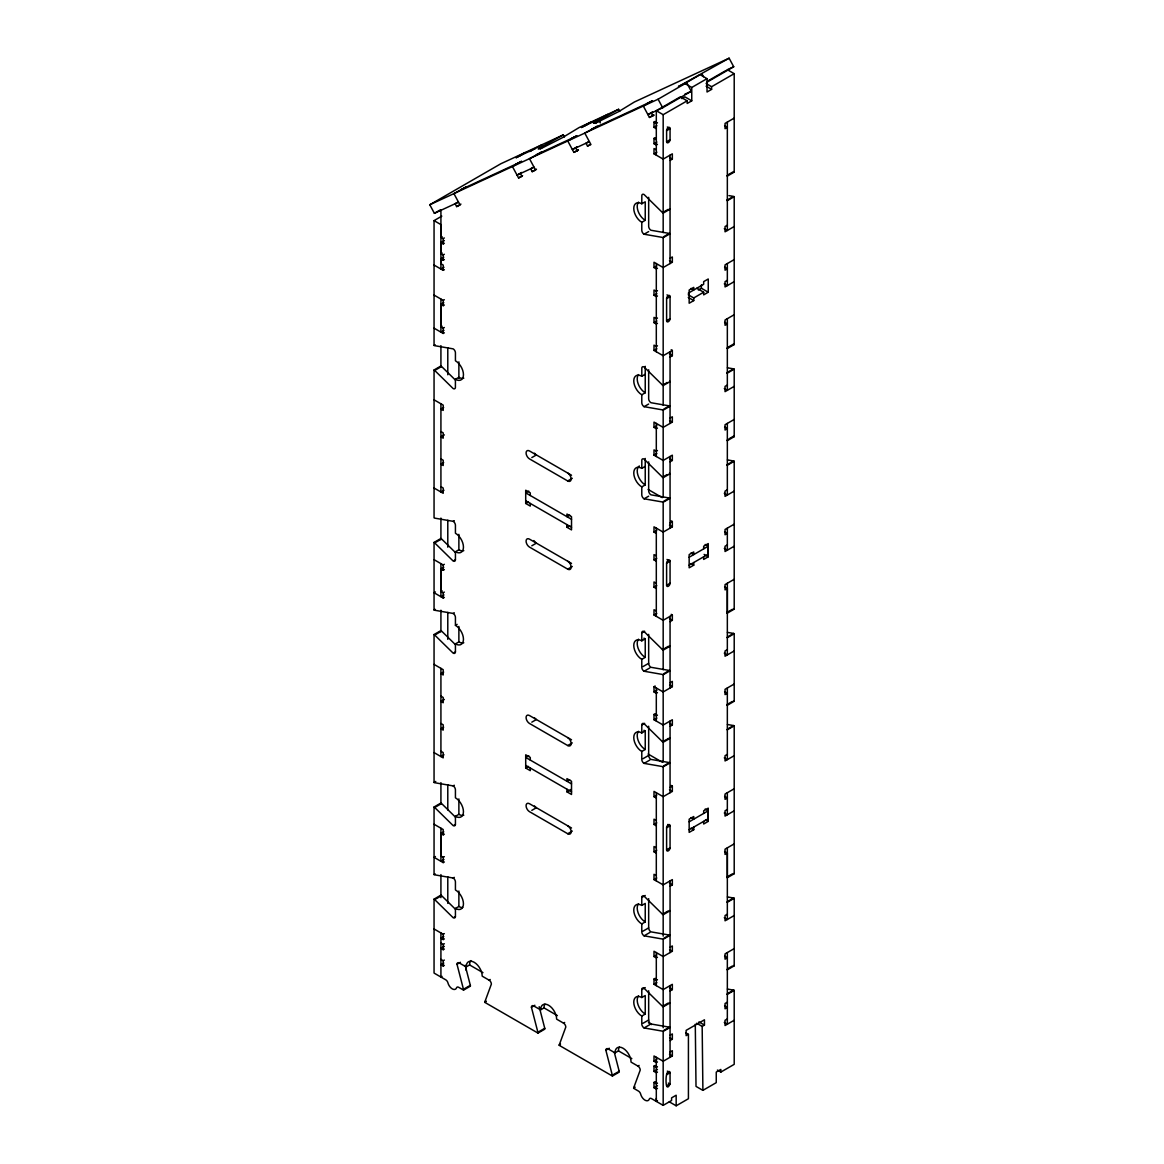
<?xml version="1.0" encoding="UTF-8"?>
<svg xmlns="http://www.w3.org/2000/svg" width="1164" height="1164" viewBox="0 0 1164 1164"><rect width="100%" height="100%" fill="white"/><g stroke="black" fill="none" stroke-linecap="round" stroke-linejoin="round"><path stroke-width="1.5" d="M455.4 380.061L441.578 366.485A3.245 1.877 60 0 0 440.923 366.005L434.056 369.977A3.245 1.877 60 0 1 434.71 370.458L453.145 388.558A3.245 1.877 60 0 0 455.4 387.699L455.43 379.304A11.334 6.548 60 0 0 463.461 374.663A11.334 6.548 60 0 0 455.43 360.782L455.43 352.838A3.245 1.877 60 0 0 453.145 348.865L434.71 345.679A3.245 1.877 60 0 1 434.056 345.417L434.056 220.622L441.811 216.14M440.923 828.215L440.923 861.287L443.979 859.527M440.923 563.638L440.923 596.71L443.979 594.949M440.923 299.061L440.923 332.133L443.979 330.372M657.456 1100.722L656.307 1101.391L656.307 1098.307M657.471 1072.073L656.321 1072.742L654.008 1071.404L654.008 1066.108L656.307 1067.432L656.307 1066.224M727.413 724.488L733.553 725.565A3.245 1.877 60 0 1 734.208 725.827L734.208 873.728L727.34 877.685L727.34 847.843M727.413 459.911L733.553 460.988A3.259 1.877 60 0 1 734.208 461.25L734.208 609.15L727.34 613.108L727.34 583.266M648.668 197.313L648.668 226.282A3.245 1.877 60 0 0 650.952 230.254L669.402 233.44A3.245 1.877 60 0 1 670.057 233.717L663.174 237.674A3.245 1.877 60 0 0 662.52 237.412L644.085 234.226A3.245 1.877 60 0 1 641.786 230.254L641.786 222.309A11.334 6.548 60 0 1 633.769 208.429A11.334 6.548 60 0 1 641.786 203.787L641.83 195.392A3.245 1.877 60 0 1 644.085 194.534L662.52 212.634A3.259 1.877 60 0 0 663.174 213.114L670.057 209.156A3.259 1.877 60 0 1 669.722 208.938M648.668 369.774L648.668 398.743A3.245 1.877 60 0 0 650.952 402.715L669.402 405.901A3.245 1.877 60 0 1 670.057 406.163L663.174 410.135A3.245 1.877 60 0 0 662.52 409.873L644.085 406.673A3.245 1.877 60 0 1 641.786 402.715L641.786 394.771A11.334 6.548 60 0 1 633.769 380.875A11.334 6.548 60 0 1 641.786 376.248L641.83 367.853A3.245 1.877 60 0 1 644.085 366.995L662.52 385.095A3.245 1.877 60 0 0 663.174 385.575L670.057 381.603A3.245 1.877 60 0 1 669.562 381.254M648.668 461.89L648.668 490.859A3.245 1.877 60 0 0 650.952 494.831L669.402 498.017A3.245 1.877 60 0 1 670.057 498.294L663.174 502.251A3.245 1.877 60 0 0 662.52 501.99L644.085 498.803A3.245 1.877 60 0 1 641.786 494.831L641.786 486.887A11.334 6.548 60 0 1 633.769 473.006A11.334 6.548 60 0 1 641.786 468.364L641.83 459.969A3.245 1.877 60 0 1 644.085 459.111L662.52 477.211A3.245 1.877 60 0 0 663.174 477.691L670.057 473.733A3.245 1.877 60 0 1 669.402 473.239M670.057 1084.077C665.517 1093.389 665.561 1077.995 666.608 1074.707A2.43 1.397 -60 0 1 668.34 1071.738A2.43 1.397 -60 0 1 670.057 1072.728L670.057 1084.077L668.34 1083.087M539.179 1006.685L544.752 1028.292A3.245 1.877 60 0 1 544.854 1029.107L537.972 1033.079L484.821 1002.379A3.245 1.877 60 0 1 484.922 1001.68L491.368 984.118A3.245 1.877 60 0 0 489.084 980.146L482.202 976.174A11.334 6.548 60 0 0 474.185 962.293A11.334 6.548 60 0 0 466.167 966.92L466.167 970.412M614.345 1052.503L619.19 1071.273A3.245 1.877 60 0 1 619.277 1072.073L612.409 1076.045L559.244 1045.359A3.245 1.877 60 0 1 559.346 1044.661L565.791 1027.084A3.245 1.877 60 0 0 563.507 1023.127L556.639 1019.155A11.334 6.548 60 0 0 548.608 1005.26A11.334 6.548 60 0 0 540.591 1009.886L533.723 1005.929A3.245 1.877 60 0 0 531.424 1007.253L537.884 1032.264A3.245 1.877 60 0 1 537.972 1033.079M669.285 1101.828L676.168 1105.8L676.168 1095.222L671.584 1097.856L671.584 1100.504L663.174 1105.364L651.476 1098.598A3.245 1.877 60 0 0 649.308 1099.122A6.475 3.739 60 0 1 644.987 1100.155A6.475 3.739 60 0 1 640.666 1094.131A3.245 1.877 60 0 0 638.512 1091.119L633.682 1088.325A3.23 1.862 60 0 1 633.769 1087.627L640.229 1070.065A3.245 1.877 60 0 0 637.93 1066.093L631.063 1062.121A11.334 6.548 60 0 0 623.046 1048.24A11.334 6.548 60 0 0 615.029 1052.867L608.146 1048.895A3.245 1.877 60 0 0 605.862 1050.219L612.308 1075.23A3.245 1.877 60 0 1 612.409 1076.045M600.318 122.875L599.169 120.736L595.153 123.369L618.666 111.613L634.424 101.981L729.115 58.2L733.713 66.755L706.533 82.44M458.514 202.172L434.39 213.318L429.792 204.762L500.826 163.76L563.303 134.864L564.453 137.003M525.197 152.484L516.03 157.78L521.734 154.885M464.189 188.073L466.488 186.749L453.916 193.617L460.042 205.01L456.637 206.595L455.109 203.744L457.976 202.085M531.948 150.156L529.649 151.48L542.22 144.612M515.914 164.153L521.603 161.258L512.436 166.554L518.577 177.961L521.981 176.375L520.453 173.523M590.599 122.249L581.433 127.545L587.122 124.635M434.39 213.318L440.589 209.738M539.747 153.139L542.046 151.815L529.475 158.682L535.6 170.09L532.195 171.661L530.668 168.809L533.534 167.15M597.35 119.921L595.051 121.245L607.623 114.378M571.218 138.589L576.922 135.679L567.756 140.975L573.896 152.382L578.435 150.141M456.637 206.595L460.944 204.107M595.066 127.56L597.35 126.236L584.779 133.103L590.919 144.511L587.514 146.082L585.972 143.23L588.839 141.572M521.632 172.461L517.049 175.109L534.072 167.238M646.777 103.654L652.48 100.744L643.314 106.04L649.439 117.448L653.993 115.207M518.577 177.961L522.592 175.633M532.195 171.661L536.488 169.173M429.792 204.762L658.097 99.202L686.658 82.717L691.271 91.272L662.694 107.757L647.912 114.596L652.495 111.948M686.658 82.717L678.437 86.514L729.115 58.2M576.937 146.882L572.353 149.53L589.377 141.659M576.908 147.29L575.758 147.959L577.3 150.811M573.896 152.382L578.188 149.894M587.514 146.082L590.381 144.423M707.028 78.657L700.146 74.685L684.883 83.502L691.751 87.475L707.028 78.657L707.028 92.014L711.611 89.366L711.611 86.718L734.208 73.681L734.208 172.112L727.34 176.084A3.259 1.877 60 0 1 726.845 175.735M652.466 112.355L651.316 113.024L652.844 115.876M656.307 155.161L656.307 110.711L680.3 96.859L687.167 100.832L687.167 103.48L691.751 100.832L691.751 87.475M707.741 81.014L725.827 70.582M440.923 210.306L440.923 237.281L442.073 236.627M649.439 117.448L653.746 114.96M681.828 98.634L684.883 96.859L691.751 100.832M440.923 237.281L443.208 238.605L444.357 237.951M444.357 254.261L443.208 254.916L440.923 253.592L440.923 242.578L444.357 240.584M656.307 110.711L663.174 114.683L687.167 100.832M656.307 128.695L654.008 127.371L654.008 122.089L655.157 121.42M440.923 242.578L443.208 243.902L444.357 243.232M657.456 122.744L656.307 123.399L654.008 122.089M654.008 127.371L656.874 125.727M440.923 253.592L442.073 252.937M444.357 269.699L443.208 270.354L443.208 265.057L440.923 263.733L440.923 258.888L443.79 257.229M666.608 130.688L670.057 128.695M657.456 144.351L656.307 145.02L654.008 143.696L654.008 138.4L655.157 137.73M440.923 258.888L443.208 260.212L444.357 259.557M654.008 143.696L656.874 142.037M443.979 267.269L440.923 269.03L440.923 224.594L434.056 220.622M670.057 139.724L666.608 141.702L666.608 130.557A2.43 1.397 -60 0 1 668.34 127.589A2.43 1.397 -60 0 1 670.057 128.578L670.057 139.724A2.43 1.397 -60 0 1 668.34 142.575A2.43 1.397 -60 0 1 666.608 141.586M656.307 149.865L654.008 148.541L654.008 153.837L656.874 152.178M734.208 118.117L725.041 123.413L725.041 128.695L727.34 127.371L724.59 125.785M670.057 160.443L672.341 159.119L672.341 153.837L663.174 159.119L654.008 153.837M434.056 295.089L443.208 300.385L444.357 299.73M444.357 327.506L443.208 328.161L440.923 326.851L440.923 304.357L443.79 302.698M440.923 304.357L443.208 305.681L444.357 305.012M641.786 203.787L645.234 201.808L645.234 220.331L641.786 222.309M440.923 326.851L442.073 326.182M434.056 328.161L443.208 333.457L444.357 332.802M663.669 211.964L668.252 209.331M727.82 174.935L733.553 171.617A3.259 1.877 60 0 0 734.208 172.112M434.056 345.417L435.191 344.748M644.085 234.226L648.668 231.578M663.669 236.758L669.402 233.44M726.685 200.368L732.403 197.065M726.845 348.182A3.259 1.877 60 0 0 727.34 348.531L734.208 344.573L734.208 196.672L727.34 200.645A3.259 1.877 60 0 0 726.845 200.412M434.71 370.458L440.428 367.155M455.43 379.304L458.878 377.311A11.334 6.548 60 0 0 463.796 378.198M670.057 258.277L672.341 256.953L672.341 262.235L663.174 267.531L654.008 262.235L654.008 267.531L656.874 265.887M727.34 225.205L725.041 226.529L725.041 231.811L734.208 226.529M657.456 268.2L656.307 268.855L654.008 267.531M443.673 407.502L440.923 409.088L443.208 410.412L443.208 405.116L434.056 399.819M657.456 290.68L656.307 291.349L654.008 290.025L654.008 295.307L656.307 296.631L657.456 295.976M654.008 295.307L656.874 293.663M666.608 298.624L670.057 296.631A2.43 1.397 -60 0 0 668.34 295.641A2.43 1.397 -60 0 0 666.608 298.624L666.608 320.667A2.43 1.397 -60 0 0 668.34 321.657A2.43 1.397 -60 0 0 670.057 318.689L670.057 296.631L667.001 294.87M734.208 259.601L725.041 264.883L725.041 270.179L727.34 268.855L724.59 267.269M688.288 293.168L703.667 284.278L703.667 281.63L708.25 278.982L708.25 292.222L703.667 294.87L703.667 292.222L696.799 288.25M444.357 434.885L440.923 436.864L443.208 438.188L443.208 432.892L440.923 431.568M698.327 290.011L701.383 288.25L708.25 292.222M657.456 318.019L656.307 318.689L654.008 317.365L654.008 322.646L656.307 323.97L657.456 323.316M688.244 294.768L693.744 297.955L703.667 292.222M654.008 322.646L656.874 321.002M727.34 280.32L725.041 281.644L725.041 286.941L734.208 281.644M693.744 297.955L693.744 300.588L689.161 303.237L689.161 290.011L693.744 287.363L693.744 290.011L690.994 288.425M666.608 320.667L670.057 318.689M443.673 462.617L440.923 464.203L443.208 465.527L443.208 460.231L440.923 458.907M657.456 345.81L656.307 346.465L654.008 345.141L654.008 350.437L663.174 355.718L672.341 350.437L672.341 355.718L670.057 357.042M654.008 350.437L656.874 348.778M734.208 314.717L725.041 320.013L725.041 325.294L727.34 323.97L724.59 322.384M443.979 490.219L440.923 491.979L440.923 403.792M641.786 376.248L645.234 374.27M531.817 457.583L536.4 454.949A4.86 2.808 60 0 1 534.509 453.203M641.786 394.771L645.234 392.792L645.234 366.325M662.52 385.095L664.819 383.771M665.953 383.102L667.103 382.447M727.82 347.381L733.553 344.078A3.259 1.877 60 0 0 734.208 344.573M644.085 406.673L648.668 404.024M434.056 369.977L434.056 517.864A3.245 1.877 60 0 0 434.71 518.14L453.145 521.327L454.295 520.672M663.669 409.204L669.402 405.901M726.685 372.829L732.403 369.526M454.295 612.788L453.145 613.443L434.71 610.256A3.245 1.877 60 0 1 434.056 609.98L434.056 542.424L440.923 538.466A3.245 1.877 60 0 1 441.578 538.947L455.4 552.522M726.845 440.312A3.259 1.877 60 0 0 727.34 440.661L734.208 436.689L734.208 369.134L727.34 373.106A3.259 1.877 60 0 0 726.845 372.873M434.056 542.424A3.245 1.877 60 0 1 434.71 542.919L440.428 539.616M528.762 491.106L525.706 492.867L571.524 519.319M670.057 418.123L672.341 416.799L672.341 422.096L663.174 427.377L654.008 422.096L654.008 427.377L656.874 425.733M727.34 385.051L725.041 386.375L725.041 391.657L734.208 386.375M530.289 495.515L530.289 492.867L525.706 490.219L525.706 503.445L528.456 501.859M657.456 428.046L656.307 428.701L654.008 427.377M571.524 475.232L529.518 450.977A4.86 2.808 60 0 0 526.084 452.956A4.86 2.808 60 0 0 529.518 458.907L567.712 480.965L572.295 478.317M454.295 560.35L455.43 559.695L455.43 551.751L458.878 549.772A11.334 6.548 60 0 0 463.796 550.659M434.056 559.666L443.208 564.962L444.357 564.307M444.357 592.083L443.208 592.738L440.923 591.414L440.923 568.934L443.79 567.275M440.923 568.934L443.208 570.258L444.357 569.589M657.456 450.526L656.307 451.196L654.008 449.871L654.008 455.168L663.174 460.449L672.341 455.168L672.341 460.449L670.057 461.773M654.008 455.168L656.874 453.509M641.786 468.364L645.234 466.386M435.423 591.952L434.056 592.738L443.208 598.034L444.357 597.379M734.208 419.447L725.041 424.729L725.041 430.025L727.34 428.701L724.59 427.115M569.691 515.085L566.941 516.671L566.941 514.037L571.524 516.671L571.524 529.911L566.941 527.263L566.941 524.615M440.923 591.414L442.073 590.759M531.817 545.785L536.4 543.137A4.86 2.808 60 0 1 533.956 540.576M566.941 527.263L569.691 525.677M641.786 486.887L645.234 484.908L645.234 458.456M662.52 477.211L667.103 474.563M728.97 438.843L733.553 436.194A3.259 1.877 60 0 0 734.208 436.689M434.056 609.98L435.191 609.325M644.085 498.803L648.668 496.155M663.669 501.335L669.402 498.017M726.685 464.945L732.403 461.642M454.295 785.249L453.145 785.904L434.71 782.717A3.245 1.877 60 0 1 434.056 782.441L434.056 634.555L440.923 630.582A3.245 1.877 60 0 1 441.578 631.063L455.4 644.638M734.208 461.25L727.34 465.222A3.259 1.877 60 0 0 726.845 464.989M434.056 634.555A3.245 1.877 60 0 1 434.71 635.035L440.428 631.732M454.295 652.48L455.43 651.811L455.43 643.881A11.334 6.548 60 0 0 463.461 639.24A11.334 6.548 60 0 0 455.43 625.359L457.146 624.355M571.524 563.42L529.518 539.165A4.86 2.808 60 0 0 526.084 541.144A4.86 2.808 60 0 0 529.518 547.109L567.712 569.152L572.295 566.504M455.43 643.881L458.878 641.888A11.334 6.548 60 0 0 463.796 642.775M671.192 520.861L672.341 521.53L672.341 526.812L663.174 532.108L654.008 526.812L654.008 532.108L656.758 530.522M670.057 522.854L672.341 521.53M727.34 489.782L725.041 491.106L725.041 496.388L734.208 491.106M443.673 672.079L440.923 673.665L443.208 674.989L443.208 669.693L434.056 664.397M656.307 555.926L654.008 554.602L654.008 559.884L656.758 558.298M666.608 563.201L670.057 561.208A2.43 1.397 -60 0 0 668.34 560.219A2.43 1.397 -60 0 0 666.608 563.201L666.608 585.245A2.43 1.397 -60 0 0 668.34 586.234A2.43 1.397 -60 0 0 670.057 583.266L670.057 561.208L667.001 559.447M734.208 524.178L725.041 529.46L725.041 534.756L727.34 533.432L724.59 531.846M689.146 557.25L708.236 546.222L708.236 554.151L689.146 565.18M444.357 699.462L440.923 701.441L443.208 702.765L443.208 697.469L440.923 696.145M656.307 583.266L654.008 581.942L654.008 587.223L656.758 585.638M727.34 544.898L725.041 546.222L725.041 551.518L734.208 546.222M693.744 562.532L693.744 565.166L689.161 567.814L689.161 554.588L693.744 551.94L693.744 554.588L690.994 553.002M703.667 548.855L703.667 546.207L708.25 543.559L708.25 556.799L703.667 559.433L703.667 556.799M666.608 585.245L670.057 583.266M443.673 727.194L440.923 728.78L443.208 730.104L443.208 724.808L440.923 723.484M656.307 611.042L654.008 609.718L654.008 615.014L656.758 613.428M670.057 621.62L672.341 620.296L672.341 615.014L663.174 620.296L654.008 615.014M734.208 579.294L725.041 584.59L725.041 589.872L727.34 588.548L727.34 654.925L724.284 653.149M648.668 634.351L648.668 663.32A3.245 1.877 60 0 0 650.952 667.292L669.402 670.479A3.245 1.877 60 0 1 670.057 670.74L663.174 674.713A3.245 1.877 60 0 0 662.52 674.451L644.085 671.25A3.245 1.877 60 0 1 641.786 667.292L641.786 659.348A11.334 6.548 60 0 1 633.769 645.453A11.334 6.548 60 0 1 641.786 640.826L641.786 632.896L644.652 631.237M443.979 754.796L440.923 756.556L440.923 668.369M641.786 640.826L645.234 638.847L645.234 657.369L641.786 659.348M531.817 722.16L536.4 719.527A4.86 2.808 60 0 1 534.509 717.781M641.786 632.896A3.245 1.877 60 0 1 644.085 631.572L662.52 649.672L663.669 649.003M664.819 648.348L668.252 646.355M726.685 612.628L732.403 609.31M434.056 782.441L435.773 781.451M642.935 666.623L648.668 663.32M644.085 671.25L649.818 667.947M663.669 673.781L669.402 670.479M727.82 636.752L733.553 633.434A3.245 1.877 60 0 1 734.208 633.711L734.208 701.266L727.34 705.239A3.245 1.877 60 0 1 726.845 704.889M454.295 877.365L453.145 878.02L434.71 874.833A3.245 1.877 60 0 1 434.056 874.557L434.056 807.001L440.923 803.044A3.245 1.877 60 0 1 441.578 803.524L455.4 817.099M734.208 633.711L727.34 637.668A3.245 1.877 60 0 0 726.845 637.45M434.056 807.001A3.245 1.877 60 0 1 434.71 807.496L440.428 804.193M528.762 755.683L525.706 757.444L571.524 783.896M657.456 692.624L656.307 693.278L654.008 691.954L654.008 686.673L655.157 686.003M654.008 691.954L656.874 690.31M670.057 682.701L672.341 681.377L672.341 686.673L663.174 691.954L654.008 686.673M727.34 649.628L725.041 650.952L725.041 656.234L734.208 650.952M530.289 760.092L530.289 757.444L525.706 754.796L525.706 768.022L528.456 766.436M571.524 739.809L529.518 715.554A4.86 2.808 60 0 0 526.084 717.533A4.86 2.808 60 0 0 529.518 723.484L567.712 745.542L572.295 742.894M454.295 824.927L455.43 824.272L455.43 816.328L458.878 814.349A11.334 6.548 60 0 0 463.796 815.236M444.357 856.66L443.208 857.315L440.923 855.991L440.923 833.511L443.79 831.853M440.923 833.511L443.208 834.835L444.357 834.166M670.057 726.351L672.341 725.027L672.341 719.745L663.174 725.027L654.008 719.745L654.008 714.449L655.157 713.779M657.456 715.103L656.307 715.773L654.008 714.449M648.668 726.205L648.668 755.436A3.245 1.877 60 0 0 650.952 759.408L669.402 762.595A3.245 1.877 60 0 1 670.057 762.871L663.174 766.829A3.245 1.877 60 0 0 662.52 766.567L644.085 763.38A3.245 1.877 60 0 1 641.786 759.408L641.786 751.464A11.334 6.548 60 0 1 633.769 737.583A11.334 6.548 60 0 1 641.786 732.942L641.786 725.012L644.652 723.353M654.008 719.745L656.874 718.086M641.786 732.942L645.234 730.963L645.234 749.485L641.786 751.464M435.423 856.529L434.056 857.315L443.208 862.611L444.357 861.957M734.208 684.025L725.041 689.306L725.041 694.602L727.34 693.278L724.59 691.692M569.691 779.662L566.941 781.248L566.941 778.614L571.524 781.248L571.524 794.488L566.941 791.84L566.941 789.192M531.817 810.362L536.4 807.714A4.86 2.808 60 0 1 534.509 805.983M566.941 791.84L571.073 789.454M641.786 725.012A3.245 1.877 60 0 1 644.085 723.688L662.52 741.788L663.669 741.119M664.819 740.464L665.953 739.795M667.103 739.14L668.252 738.471M726.685 704.744L732.403 701.441M434.056 874.557L435.191 873.902M642.935 758.739L648.668 755.436M644.085 763.38L649.818 760.063M663.669 765.912L669.402 762.595M727.82 728.868L733.553 725.565M465.163 965.305L470.329 985.326A3.245 1.862 60 0 1 470.431 986.141L463.548 990.098L458.718 987.319A3.245 1.877 60 0 0 456.55 987.829A6.475 3.739 60 0 1 452.243 988.862A6.475 3.739 60 0 1 447.922 982.838A3.245 1.877 60 0 0 445.754 979.826L434.056 973.075L434.056 899.132L440.923 895.16A3.245 1.877 60 0 1 441.578 895.64L455.4 909.215M734.208 725.827L727.34 729.799A3.245 1.877 60 0 0 726.845 729.566M434.056 899.132A3.245 1.877 60 0 1 434.71 899.612L440.428 896.309M571.524 827.997L529.518 803.742A4.86 2.808 60 0 0 526.084 805.721A4.86 2.808 60 0 0 529.518 811.686L567.712 833.73L572.295 831.081M454.295 917.043L455.43 916.388L455.43 908.444L458.878 906.465A11.334 6.548 60 0 0 462.69 907.556M671.192 785.438L672.341 786.107L672.341 791.389L663.174 796.685L654.008 791.389L654.008 796.685L656.758 795.099M670.057 787.431L672.341 786.107M727.34 754.359L725.041 755.683L725.041 760.965L734.208 755.683M434.056 928.974L443.208 934.27L444.357 933.601M443.79 936.584L440.923 938.242L443.208 939.566L444.357 938.897M440.923 943.087L443.208 944.411L444.357 943.742M656.307 820.504L654.008 819.18L654.008 824.461L656.758 822.875M444.342 946.376L440.894 948.369L443.208 949.708L444.357 949.038M666.608 827.779L670.057 825.785A2.43 1.397 -60 0 0 668.34 824.796A2.43 1.397 -60 0 0 666.608 827.779L666.608 849.822A2.43 1.397 -60 0 0 668.34 850.811A2.43 1.397 -60 0 0 670.057 847.843L670.057 825.785L667.758 824.461M734.208 788.756L725.041 794.037L725.041 799.333L727.34 798.009L724.59 796.423M440.894 959.383L443.208 960.722L444.357 960.067M443.79 963.035L440.923 964.694L443.208 966.018L444.357 965.349M689.146 821.828L708.236 810.799L708.236 818.729L689.146 829.757M463.548 990.098A3.245 1.862 60 0 0 463.461 989.298L457.001 964.272L460.435 962.293M656.307 847.843L654.008 846.519L654.008 851.801L656.758 850.215M727.34 809.475L725.041 810.799L725.041 816.095L734.208 810.799M693.744 827.109L693.744 829.743L689.161 832.391L689.161 819.165L693.744 816.517L693.744 819.165L690.994 817.579M703.667 813.432L703.667 810.784L708.25 808.136L708.25 821.377L703.667 824.01L703.667 821.377M442.073 976.378L440.923 977.047L440.923 932.946M666.608 849.822L670.057 847.843M470.911 960.62A11.334 6.548 60 0 0 469.601 964.941L466.167 966.92L459.285 962.948A3.245 1.877 60 0 0 457.001 964.272M464.596 988.629L470.329 985.326M656.307 875.619L654.008 874.295L654.008 879.591L656.758 878.005M489.084 980.146L490.219 979.491M734.208 843.871L725.041 849.167L725.041 854.449L727.34 853.125L727.34 919.502L724.284 917.727M648.668 898.652L648.668 927.897A3.245 1.877 60 0 0 650.952 931.855L669.402 935.056A3.245 1.877 60 0 1 670.057 935.318L663.174 939.29A3.245 1.877 60 0 0 662.52 939.028L644.085 935.827A3.245 1.877 60 0 1 641.786 931.855L641.786 923.925A11.334 6.548 60 0 1 633.769 910.03A11.334 6.548 60 0 1 641.786 905.403L641.786 897.473L645.234 895.48M670.057 886.197L672.341 884.873L672.341 879.591L663.174 884.873L654.008 879.591M641.786 905.403L645.234 903.424L645.234 921.946L641.786 923.925M484.922 1001.68L486.057 1001.025M484.821 1002.379L485.97 1001.724M641.786 897.473A3.245 1.877 60 0 1 644.085 896.149L662.52 914.235L666.812 911.761M667.103 911.601L668.252 910.932M727.82 876.536L732.403 873.888M642.935 931.2L648.668 927.897M644.085 935.827L649.818 932.524M531.424 1007.253L534.873 1005.26M663.669 938.359L669.402 935.056M727.82 901.329L733.553 898.011A3.245 1.877 60 0 1 734.208 898.288L734.208 965.844L727.34 969.816A3.245 1.877 60 0 1 726.845 969.466M540.591 1009.886L544.024 1007.908A11.334 6.548 60 0 1 544.927 1004.168M734.208 898.288L727.34 902.246A3.245 1.877 60 0 0 726.845 902.027M670.057 947.278L672.341 945.954L672.341 951.25L663.174 956.532L654.008 951.25L654.008 956.532L656.874 954.887M727.34 914.206L725.041 915.53L725.041 920.811L734.208 915.53M657.456 957.201L656.307 957.856L654.008 956.532M539.034 1031.595L544.752 1028.292M563.507 1023.127L564.656 1022.458M670.057 990.928L672.341 989.604L672.341 984.322L663.174 989.604L654.008 984.322L654.008 979.026L655.157 978.357M657.456 979.681L656.307 980.35L654.008 979.026M648.668 990.782L648.668 1020.013A3.245 1.877 60 0 0 650.952 1023.985L669.402 1027.172A3.245 1.877 60 0 1 670.057 1027.448L663.174 1031.406A3.245 1.877 60 0 0 662.52 1031.144L644.085 1027.943A3.245 1.877 60 0 1 641.786 1023.985L641.786 1016.041A11.334 6.548 60 0 1 633.769 1002.16A11.334 6.548 60 0 1 641.786 997.519L641.786 989.589L645.234 987.596M654.008 984.322L656.874 982.663M559.346 1044.661L560.495 1043.992M641.786 997.519L645.234 995.54L645.234 1014.062L641.786 1016.041M559.244 1045.359L560.393 1044.69M734.208 948.602L725.041 953.883L725.041 959.18L727.34 957.856L724.59 956.27M663.669 1005.696L668.252 1003.048M727.82 968.666L732.403 966.018M642.935 1023.316L648.668 1020.013M605.862 1050.219L609.296 1048.24M644.085 1027.943L649.818 1024.64M615.029 1052.867L618.462 1050.874A11.334 6.548 60 0 1 619.35 1047.149M663.669 1030.489L669.402 1027.172M727.82 993.445L733.553 990.128A3.245 1.877 60 0 1 734.208 990.404L734.208 1064.347L720.836 1072.073L717.402 1070.08M734.208 990.404L727.34 994.376A3.245 1.877 60 0 0 726.845 994.143M670.057 1035.247L672.341 1033.923L672.341 1039.219L670.057 1040.543M727.34 1002.175L725.041 1003.499L725.041 1008.795L727.34 1007.471L724.59 1005.885M613.457 1074.576L619.19 1071.273M676.168 1105.8L688.419 1098.729L688.419 1034.345L686.12 1035.669L686.12 1030.373L704.453 1019.795L704.453 1025.091L702.168 1026.401L696.669 1023.229M637.93 1066.093L639.08 1065.424M670.057 1052.009L672.341 1050.685L672.341 1055.966L663.174 1061.262L654.008 1055.966L654.008 1061.262L656.874 1059.604M727.34 1018.937L725.041 1020.261L725.041 1025.542L734.208 1020.261M657.456 1061.932L656.307 1062.586L654.008 1061.262M654.008 1066.108L655.157 1065.453M656.307 1067.432L657.456 1066.777M654.008 1071.404L657.456 1069.425M633.769 1087.627L634.918 1086.958M633.682 1088.325L634.817 1087.671M666.608 1074.707L670.057 1072.728L667.307 1071.142M657.456 1088.384L656.307 1089.038L654.008 1087.714L654.008 1082.433L655.157 1081.763M657.471 1083.102L656.321 1083.771L654.008 1082.433M654.008 1087.714L657.456 1085.736M666.608 1085.736L670.057 1083.757M695.286 1024.204L696.014 1086.405L702.896 1090.362L716.253 1082.651L716.253 1072.073L720.836 1069.425L720.836 1072.073M563.303 134.864L538.19 148.89L543.85 146.315L539.849 148.948L541.798 148.192L562.183 137.803L579.105 127.56L618.608 109.3L619.757 111.438M618.608 109.3L593.524 123.268L599.169 120.736M518.329 156.456L535.353 148.585M583.717 126.221L600.755 118.35M460.784 189.645L519.319 162.582M536.342 154.71L574.623 137.003M591.661 129.131L650.181 102.068M727.194 69.767L733.713 66.755M684.679 94.313L691.271 91.272M728.94 195.61L733.553 196.41A3.259 1.877 60 0 1 734.208 196.672M727.413 367.795L733.553 368.857A3.259 1.877 60 0 1 734.208 369.134M727.413 632.372L733.553 633.434M727.413 896.949L733.553 898.011M727.413 989.065L733.553 990.128M727.34 69.709L734.208 73.681M706.112 83.546L711.611 86.718M706.112 86.194L711.611 89.366M667.307 126.992L670.057 128.578M654.008 138.4L656.307 139.724M669.591 157.533L672.341 159.119M724.284 228.726L727.34 230.487L727.34 122.089M724.284 283.856L727.34 285.617L727.34 263.559M669.475 260.591L672.341 262.235M688.244 297.417L693.744 300.588M671.192 349.767L672.341 350.437M669.475 354.074L672.341 355.718M724.284 388.572L727.34 390.347L727.34 318.689M434.056 265.057L443.208 270.354M669.591 420.51L672.341 422.096M669.591 458.863L672.341 460.449M724.284 493.303L727.34 495.064L727.34 423.42M648.13 489.462L662.272 497.639M724.284 548.433L727.34 550.194L727.34 528.136M705.18 544.461L708.236 546.222M669.475 525.168L672.341 526.812M704.133 554.413L708.25 556.799M654.008 532.108L656.307 533.432M690.994 563.58L693.744 565.166M724.59 586.962L727.34 588.548M654.008 559.884L656.307 561.208M525.706 500.796L571.524 527.263M525.706 503.445L530.289 506.093L530.289 503.445M654.008 587.223L656.307 588.548M671.192 614.345L672.341 615.014M440.923 486.698L443.208 488.022L443.208 493.303L434.056 488.022M669.475 618.651L672.341 620.296M669.591 685.072L672.341 686.673M669.591 723.441L672.341 725.027M724.284 757.88L727.34 759.641L727.34 687.997M648.13 754.039L662.272 762.216M724.284 812.996L727.34 814.771L727.34 792.713M705.18 809.038L708.236 810.799M669.475 789.745L672.341 791.389M705.5 819.776L708.25 821.377M654.008 796.685L656.307 798.009M690.994 828.157L693.744 829.743M724.59 851.539L727.34 853.125M654.008 824.461L656.307 825.785M525.706 765.374L571.524 791.84M525.706 768.022L530.289 770.67L530.289 768.022M654.008 851.801L656.307 853.125M440.923 751.275L443.208 752.599L443.208 757.88L434.056 752.599M669.475 883.229L672.341 884.873M669.591 949.649L672.341 951.25M434.056 824.243L443.208 829.539L443.208 834.835M669.591 988.018L672.341 989.604M724.284 1022.458L727.34 1024.218L727.34 952.574M698.953 1021.905L704.453 1025.091M685.669 1032.759L688.419 1034.345M648.421 1022.763L651.549 1024.567M669.591 1037.633L672.341 1039.219M669.475 1054.322L672.341 1055.966M469.601 964.941L482.973 972.653M544.024 1007.908L557.396 1015.619M618.462 1050.874L631.819 1058.6M434.71 542.919L453.145 561.019A3.245 1.877 60 0 0 455.43 559.695M434.71 635.035L453.145 653.135A3.245 1.877 60 0 0 455.43 651.811M434.71 807.496L453.145 825.596A3.245 1.877 60 0 0 455.43 824.272M434.71 899.612L453.145 917.712A3.245 1.877 60 0 0 455.43 916.388M701.936 73.899L703.478 76.737M658.097 99.202L662.694 107.757M702.896 1090.362L702.168 1026.401M701.383 284.947L701.383 288.25M670.057 155.161L670.057 263.559M670.057 351.761L670.057 423.42M670.057 456.492L670.057 528.136M670.057 616.338L670.057 687.997M670.057 721.069L670.057 792.713M670.057 880.915L670.057 952.559M670.057 985.632L670.057 1057.29M663.174 114.683L663.174 232.567M663.174 237.674L663.174 405.174M663.174 410.135L663.174 497.319M663.174 502.251L663.174 669.751M663.174 674.713L663.174 761.896M663.174 766.829L663.174 936.118M663.174 939.29L663.174 1027.739M663.174 1031.406L663.174 1105.364M656.307 263.559L656.307 351.761M656.307 423.42L656.307 456.492M656.307 528.136L656.307 616.338M656.307 687.982L656.307 721.054M656.307 792.713L656.307 880.915M656.307 952.559L656.307 985.632M656.307 1057.29L656.307 1101.391M458.878 361.873L458.878 378.373M458.878 534.334L458.878 549.772M458.878 626.45L458.878 641.888M458.878 798.911L458.878 814.349M458.878 891.027L458.878 906.465M455.43 625.359L455.43 617.415A3.245 1.877 60 0 0 453.145 613.443M447.791 347.832L447.791 374.779M447.791 520.25L447.791 547.196M447.791 612.409L447.791 639.356M447.791 784.827L447.791 809.969M447.791 876.798L447.791 903.38M443.208 238.605L443.208 243.902M443.208 254.916L443.208 260.212M443.208 300.385L443.208 305.681M443.208 328.161L443.208 333.457M443.208 564.962L443.208 570.258M443.208 592.738L443.208 598.034M443.208 857.315L443.208 862.611M443.208 934.27L443.208 939.566M443.208 944.411L443.208 949.708M443.208 960.722L443.208 966.018M440.923 345.65L440.923 367.213M440.923 518.082L440.923 539.63M440.923 610.227L440.923 631.79M440.923 782.659L440.923 804.208M440.923 874.601L440.923 897.648M734.208 609.15A3.245 1.877 60 0 1 733.553 608.656M727.34 613.108A3.245 1.877 60 0 1 726.845 612.759M734.208 701.266A3.245 1.877 60 0 1 733.873 701.048M734.208 873.728A3.245 1.877 60 0 1 733.873 873.509M727.34 877.685A3.245 1.877 60 0 1 726.845 877.336M734.208 965.844A3.245 1.877 60 0 1 733.713 965.494M567.712 473.021A4.86 2.808 60 0 1 571.146 478.971A4.86 2.808 60 0 1 567.712 480.965M567.712 561.208A4.86 2.808 60 0 1 571.146 567.174A4.86 2.808 60 0 1 567.712 569.152M645.234 484.908A11.334 6.548 60 0 1 637.887 475.13A11.334 6.548 60 0 1 639.327 465.964M645.234 392.792A11.334 6.548 60 0 1 638.178 383.858A11.334 6.548 60 0 1 638.512 374.59M645.234 220.331A11.334 6.548 60 0 1 638.178 211.412A11.334 6.548 60 0 1 638.512 202.129M453.145 521.327A3.245 1.877 60 0 1 455.43 525.299L455.43 533.228A11.334 6.548 60 0 1 463.461 547.124A11.334 6.548 60 0 1 455.43 551.751M662.52 741.788A3.245 1.877 60 0 0 663.174 742.268L670.057 738.311A3.245 1.877 60 0 1 669.402 737.816M662.52 649.658A3.245 1.877 60 0 0 663.174 650.152L670.057 646.18A3.245 1.877 60 0 1 669.402 645.7M645.234 749.485A11.334 6.548 60 0 1 638.178 740.551A11.334 6.548 60 0 1 638.512 731.283M643.91 730.323A11.334 6.548 60 0 1 645.234 730.963M645.234 657.369A11.334 6.548 60 0 1 638.178 648.435A11.334 6.548 60 0 1 638.512 639.167M643.91 638.207A11.334 6.548 60 0 1 645.234 638.847M453.145 785.904A3.245 1.877 60 0 1 455.43 789.876L455.43 797.806A11.334 6.548 60 0 1 463.447 811.701A11.334 6.548 60 0 1 455.43 816.328M453.145 878.02A3.245 1.877 60 0 1 455.43 881.992L455.43 889.936A11.334 6.548 60 0 1 463.447 903.817A11.334 6.548 60 0 1 455.43 908.444M641.786 989.589A3.245 1.877 60 0 1 644.085 988.265L662.52 1006.365A3.245 1.877 60 0 0 663.174 1006.845L670.057 1002.888A3.245 1.877 60 0 1 669.722 1002.655M662.52 914.235A3.245 1.877 60 0 0 663.174 914.729L670.057 910.757A3.245 1.877 60 0 1 669.722 910.539M645.234 1014.062A11.334 6.548 60 0 1 638.178 1005.129A11.334 6.548 60 0 1 638.512 995.86M645.234 921.946A11.334 6.548 60 0 1 638.178 913.013A11.334 6.548 60 0 1 638.512 903.744M567.712 737.598A4.86 2.808 60 0 1 571.146 743.549A4.86 2.808 60 0 1 567.712 745.542M567.712 825.785A4.86 2.808 60 0 1 571.146 831.751A4.86 2.808 60 0 1 567.712 833.73"/></g></svg>
